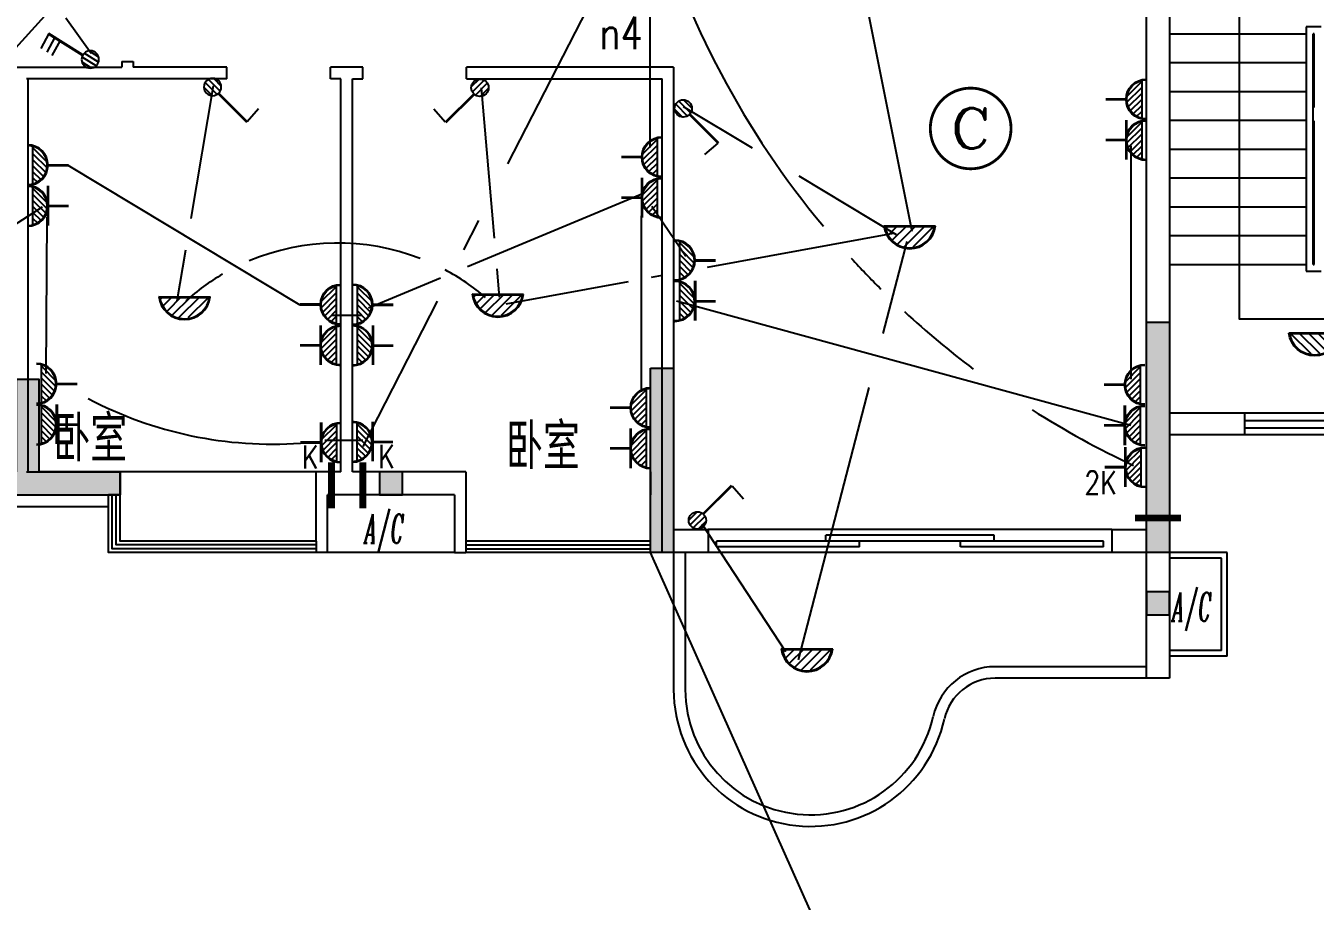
# Model space of a CAD drawing. Extents: x 45735 to 146968, y -75167 to -15767.
# Drawn here: x 95346 to 106526, y -51799 to -44205 of the extents above; entities that cross this region are included whole.
import ezdxf
from ezdxf.enums import TextEntityAlignment as Align

# ---------------------------------------------------------------- set-up
doc = ezdxf.new("R2010")
doc.units = 0
doc.header["$LTSCALE"] = 1000
doc.header["$MEASUREMENT"] = 0
doc.linetypes.add('DASHED_50', pattern=[0.375, 0.25, -0.125])
doc.layers.get('0').update_dxf_attribs({"linetype": 'CONTINUOUS'})
for name, color, linetype in [('DJ', 4, 'CONTINUOUS'), ('KT', 251, 'CONTINUOUS'), ('PUB_TEXT', 7, 'CONTINUOUS'), ('STAIR', 7, 'CONTINUOUS'), ('WALL', 7, 'CONTINUOUS'), ('WINDOW', 7, 'CONTINUOUS'), ('WINDOW_TEXT', 7, 'CONTINUOUS'), ('WIRE', 1, 'CONTINUOUS'), ('文字', 7, 'CONTINUOUS'), ('构造柱', 7, 'CONTINUOUS'), ('柱', 252, 'CONTINUOUS'), ('空调位', 7, 'CONTINUOUS')]:
    doc.layers.add(name, color=color, linetype=linetype)
doc.styles.add('_HZTXT', font='txt.shx', dxfattribs={"width": 0.8, "bigfont": 'hztxt.shx'})
doc.styles.add('COMP', font='COMPLEX', dxfattribs={"bigfont": 'hztxt'})
doc.styles.add('HZTXT', font='romans.shx', dxfattribs={"width": 0.8, "bigfont": 'hztxt.shx'})
doc.styles.add('ITALICC', font='italicc.shx', dxfattribs={"width": 0.6})
doc.styles.add('SIMPLEX', font='SIMPLEX.SHX')

# ---------------------------------------------------------------- blocks, each defined once
blk = doc.blocks.new('*X27')
at = {"color": 0}
for p, q in [((-100, 254), (-4, 350)), ((-85, 198), (52, 335)), ((-49, 163), (87, 299)), ((9, 150), (100, 241))]:
    blk.add_line(p, q, dxfattribs=at)
blk = doc.blocks.new('K2361')
for p, q in [((0.63, 1.76), (3.86, 4.99)), ((0.7, 1.68), (3.94, 4.92)), ((3.94, 4.92), (5.24, 3.43))]:
    blk.add_line(p, q)
blk.add_circle((0, 0.99), 0.987)
at = {"xscale": 0.0098684210526315, "yscale": 0.0098684210526315, "zscale": 0.0098684210526315}
blk.add_blockref('*X27', (0, -1.48), dxfattribs=at)
blk = doc.blocks.new('单极开关')
at = {"layer": 'DJ', "xscale": -76.142592, "yscale": 76.142592, "zscale": 76.142592, "rotation": 180.0000000000094}
blk.add_blockref('K2361', (-170, 90), dxfattribs=at)
blk = doc.blocks.new('*X15')
at = {"color": 0}
for p, q in [((-273, -61), (-246, -34)), ((-244, -138), (-140, -34)), ((-198, -198), (-34, -34)), ((-138, -244), (71, -35)), ((-61, -273), (177, -35)), ((41, -277), (283, -36))]:
    blk.add_line(p, q, dxfattribs=at)
blk = doc.blocks.new('K2211')
for p, q in [((-2.94, -0.33), (2.94, -0.35)), ((-2.94, -0.43), (2.94, -0.45))]:
    blk.add_line(p, q)
for radius, start, end in [(2.96, 186.3827, 353.1593), (2.86, 186.615, 352.9271)]:
    blk.add_arc((0, 0), radius, start, end)
at = {"xscale": 0.0098684210526315, "yscale": 0.0098684210526315, "zscale": 0.0098684210526315}
blk.add_blockref('*X15', (0, 0), dxfattribs=at)
blk = doc.blocks.new('吸顶灯')
at = {"layer": 'DJ', "xscale": -76.03200000000001, "yscale": 76.03200000000001, "zscale": 76.03200000000001}
blk.add_blockref('K2211', (-109, 374), dxfattribs=at)
blk = doc.blocks.new('*X18')
at = {"color": 0}
for p, q in [((-263, -529), (-33, -299)), ((-229, -406), (-188, -365)), ((-175, -529), (53, -301)), ((-87, -529), (121, -321)), ((2, -529), (178, -353)), ((90, -529), (224, -394)), ((179, -529), (262, -445)), ((267, -529), (289, -507))]:
    blk.add_line(p, q, dxfattribs=at)
blk = doc.blocks.new('K2303')
for p, q in [((-0.03, -2.63), (-0.03, 0.03)), ((0.07, -2.63), (0.07, 0.03)), ((-2.57, -4.69), (2.62, -4.69))]:
    blk.add_line(p, q)
for radius in [2.66, 2.56]:
    blk.add_arc((0.02, -5.3), radius, 0, 180)
at = {"xscale": 0.00888157894736835, "yscale": 0.00888157894736835, "zscale": 0.00888157894736835}
blk.add_blockref('*X18', (0, 0), dxfattribs=at)
blk = doc.blocks.new('*X20')
at = {"color": 0}
for p, q in [((-263, -529), (-33, -299)), ((-229, -406), (-188, -365)), ((-175, -529), (53, -301)), ((-87, -529), (121, -321)), ((2, -529), (178, -353)), ((90, -529), (224, -394)), ((179, -529), (262, -445)), ((267, -529), (289, -507))]:
    blk.add_line(p, q, dxfattribs=at)
blk = doc.blocks.new('K2307')
for p, q in [((-0.03, -2.63), (-0.03, 0.03)), ((0.07, -2.63), (0.07, 0.03)), ((-2.62, -2.6), (2.57, -2.6)), ((-2.62, -2.7), (2.57, -2.7)), ((-2.57, -4.69), (2.62, -4.69))]:
    blk.add_line(p, q)
for radius in [2.66, 2.56]:
    blk.add_arc((0.02, -5.3), radius, 0, 180)
at = {"xscale": 0.00888157894736835, "yscale": 0.00888157894736835, "zscale": 0.00888157894736835}
blk.add_blockref('*X20', (0, 0), dxfattribs=at)
blk = doc.blocks.new('插座')
at = {"layer": 'DJ', "xscale": 66.096, "yscale": 66.096, "zscale": 66.096, "rotation": 270}
for name, p in [('K2303', (-175, 270)), ('K2307', (-175, -84))]:
    blk.add_blockref(name, p, dxfattribs=at)
blk = doc.blocks.new('_INDEX1')
at = {"const_width": 0.035}
blk.add_lwpolyline([(-0.5, 0, 1), (0.5, 0, 1)], format="xyb", close=True, dxfattribs=at)
at = {"style": 'COMP', "width": 2.333333}
blk.add_attdef('1', text='', height=0.5, dxfattribs=at).set_placement((-0.25, -0.25), (0.25, -0.25), align=Align.FIT)
blk = doc.blocks.new('*X37')
at = {"color": 0}
for p, q in [((-100, 254), (-4, 350)), ((-85, 198), (52, 335)), ((-49, 163), (87, 299)), ((9, 150), (100, 241))]:
    blk.add_line(p, q, dxfattribs=at)
blk = doc.blocks.new('K2363')
for p, q in [((0.7, 1.68), (3.94, 4.92)), ((0.77, 1.61), (4.01, 4.85)), ((3.94, 4.92), (5.22, 3.46)), ((2.89, 3.85), (4.17, 2.38)), ((3.38, 4.36), (4.66, 2.9))]:
    blk.add_line(p, q)
blk.add_circle((0, 0.99), 0.987)
at = {"xscale": 0.0098684210526315, "yscale": 0.0098684210526315, "zscale": 0.0098684210526315}
blk.add_blockref('*X37', (0, -1.48), dxfattribs=at)
blk = doc.blocks.new('A$C7D561DB7')
at = {"layer": 'DJ', "xscale": 76.142592, "yscale": 76.142592, "zscale": 76.142592}
blk.add_blockref('K2363', (75, 0), dxfattribs=at)
blk = doc.blocks.new('A$C38657A69')
at = {"layer": 'WIRE', "xscale": -1, "rotation": 85.80993442873107}
blk.add_blockref('A$C7D561DB7', (401, 452), dxfattribs=at)
blk = doc.blocks.new('A$C306B6713')
at = {"layer": 'WIRE', "xscale": -1, "rotation": 346.7233342377823}
blk.add_blockref('A$C38657A69', (299, -24), dxfattribs=at)

msp = doc.modelspace()

# ---------------------------------------------------------------- hatches: boundary and pattern name
at = {"layer": '构造柱'}
for points in [[(98412.6, -48274.5), (98612.6, -48274.5), (98612.6, -48074.5), (98412.6, -48074.5)], [(105062.6, -49315.5), (105262.6, -49315.5), (105262.6, -49115.5), (105062.6, -49115.5)]]:
    msp.add_hatch(color=256, dxfattribs=at).paths.add_polyline_path(points)
at = {"layer": '柱'}
h = msp.add_hatch(color=256, dxfattribs=at)
h.paths.add_polyline_path([(105162.6, -39974.5), (105162.6, -39774.5), (105862.6, -39774.5), (105862.6, -42174.5), (105062.6, -42174.5), (105062.6, -41974.5), (105662.6, -41974.5), (105662.6, -39974.5)])
h.paths.add_polyline_path([(92062.6, -42774.5), (91562.6, -42774.5), (91562.6, -44374.5), (91762.6, -44374.5), (91762.6, -42974.5), (92062.6, -42974.5)])
h.paths.add_polyline_path([(91562.6, -46274.5), (91762.6, -46274.5), (91762.6, -48074.5), (92212.6, -48074.5), (92212.6, -48274.5), (91562.6, -48274.5)])
h.paths.add_polyline_path([(88962.6, -36574.5), (89162.6, -36574.5), (89162.6, -38174.5), (89462.6, -38174.5), (89462.6, -38374.5), (88962.6, -38374.5)])
h.paths.add_polyline_path([(89462.6, -28974.5), (88962.6, -28974.5), (88962.6, -31974.5), (89162.6, -31974.5), (89162.6, -29174.5), (89462.6, -29174.5)])
h.paths.add_polyline_path([(94762.6, -48074.5), (94762.6, -48274.5), (96162.6, -48274.5), (96162.6, -48074.5), (95462.6, -48074.5), (95462.6, -47274.5), (95262.6, -47274.5), (95262.6, -48074.5)])
h.paths.add_polyline_path([(95562.6, -41574.5), (96062.6, -41574.5), (96062.6, -43564.5), (95862.6, -43564.5), (95862.6, -41774.5), (95562.6, -41774.5)])
h.paths.add_polyline_path([(100762.6, -47174.5), (100962.6, -47174.5), (100962.6, -48774.5), (100762.6, -48774.5)])
h.paths.add_polyline_path([(105062.6, -46774.5), (105262.6, -46774.5), (105262.6, -48774.5), (105062.6, -48774.5)])
h.paths.add_polyline_path([(100962.6, -41574.5), (100962.6, -41774.5), (98962.6, -41774.5), (98962.6, -41574.5)])
h.paths.add_polyline_path([(104062.6, -39974.5), (104062.6, -39774.5), (103362.6, -39774.5), (103362.6, -42174.5), (104162.6, -42174.5), (104162.6, -41974.5), (103562.6, -41974.5), (103562.6, -39974.5)])
h.paths.add_polyline_path([(103562.6, -39974.5), (103562.6, -41974.5)], flags=16)
h.paths.add_polyline_path([(96762.6, -35574.5), (96762.6, -35374.5), (99062.6, -35374.5), (99062.6, -35574.5)])
h.paths.add_polyline_path([(92762.6, -35624.5), (92762.6, -35374.5), (94162.6, -35374.5), (94162.6, -35624.5)])
h.paths.add_polyline_path([(95262.6, -38374.5), (95262.6, -38174.5), (97262.6, -38174.5), (97262.6, -38374.5)])
h.paths.add_polyline_path([(92362.6, -28974.5), (93062.6, -28974.5), (93062.6, -30274.5), (93062.6, -30474.5), (92862.6, -30474.5), (92862.6, -29174.5), (92362.6, -29174.5)])
h.paths.add_polyline_path([(105062.6, -34574.5), (105262.6, -34574.5), (105262.6, -35574.5), (103962.6, -35574.5), (103962.6, -35374.5), (105062.6, -35374.5)])
h.paths.add_polyline_path([(98862.6, -31574.5), (99062.6, -31574.5), (99062.6, -27574.5), (98862.6, -27574.5)])
h.paths.add_polyline_path([(105062.6, -30974.5), (105262.6, -30974.5), (105262.6, -27574.5), (105062.6, -27574.5)])
h.paths.add_polyline_path([(120262.6, -35624.5), (120262.6, -35374.5), (118862.6, -35374.5), (118862.6, -35624.5)])
h.paths.add_polyline_path([(112062.6, -41574.5), (112062.6, -41774.5), (114062.6, -41774.5), (114062.6, -41574.5)])
h.paths.add_polyline_path([(107962.6, -46774.5), (107762.6, -46774.5), (107762.6, -48774.5), (107962.6, -48774.5)])
h.paths.add_polyline_path([(112262.6, -47174.5), (112062.6, -47174.5), (112062.6, -48774.5), (112262.6, -48774.5)])
h.paths.add_polyline_path([(108962.6, -39974.5), (108962.6, -39774.5), (109662.6, -39774.5), (109662.6, -42174.5), (108862.6, -42174.5), (108862.6, -41974.5), (109462.6, -41974.5), (109462.6, -39974.5)])
h.paths.add_polyline_path([(107862.6, -39974.5), (107862.6, -39774.5), (107162.6, -39774.5), (107162.6, -42174.5), (107962.6, -42174.5), (107962.6, -41974.5), (107362.6, -41974.5), (107362.6, -39974.5)])
h.paths.add_polyline_path([(109462.6, -39974.5), (109462.6, -41974.5)], flags=16)
h.paths.add_polyline_path([(118262.6, -48074.5), (118262.6, -48274.5), (116862.6, -48274.5), (116862.6, -48074.5), (117562.6, -48074.5), (117562.6, -47274.5), (117762.6, -47274.5), (117762.6, -48074.5)])
h.paths.add_polyline_path([(117462.6, -41574.5), (116962.6, -41574.5), (116962.6, -43564.5), (117162.6, -43564.5), (117162.6, -41774.5), (117462.6, -41774.5)])
h.paths.add_polyline_path([(107962.6, -34574.5), (107762.6, -34574.5), (107762.6, -35574.5), (109062.6, -35574.5), (109062.6, -35374.5), (107962.6, -35374.5)])
h.paths.add_polyline_path([(107962.6, -30974.5), (107762.6, -30974.5), (107762.6, -27574.5), (107962.6, -27574.5)])
h.paths.add_polyline_path([(116262.6, -35574.5), (116262.6, -35374.5), (113962.6, -35374.5), (113962.6, -35574.5)])
h.paths.add_polyline_path([(117762.6, -38374.5), (117762.6, -38174.5), (115762.6, -38174.5), (115762.6, -38374.5)])
h.paths.add_polyline_path([(114162.6, -31574.5), (113962.6, -31574.5), (113962.6, -27574.5), (114162.6, -27574.5)])
h.paths.add_polyline_path([(121462.6, -46274.5), (121262.6, -46274.5), (121262.6, -48074.5), (120812.6, -48074.5), (120812.6, -48274.5), (121462.6, -48274.5)])
h.paths.add_polyline_path([(120962.6, -42774.5), (121462.6, -42774.5), (121462.6, -44374.5), (121262.6, -44374.5), (121262.6, -42974.5), (120962.6, -42974.5)])
h.paths.add_polyline_path([(124062.6, -36574.5), (123862.6, -36574.5), (123862.6, -38174.5), (123562.6, -38174.5), (123562.6, -38374.5), (124062.6, -38374.5)])
h.paths.add_polyline_path([(120662.6, -28974.5), (119962.6, -28974.5), (119962.6, -30274.5), (119962.6, -30474.5), (120162.6, -30474.5), (120162.6, -29174.5), (120662.6, -29174.5)])
h.paths.add_polyline_path([(123562.6, -28974.5), (124062.6, -28974.5), (124062.6, -31974.5), (123862.6, -31974.5), (123862.6, -29174.5), (123562.6, -29174.5)])

# ---------------------------------------------------------------- linework, layer by layer
for p, q in [((107112.6, -47564.5), (105912.6, -47564.5)), ((105912.6, -47627.8), (107112.6, -47627.8)), ((105912.6, -47691.1), (107112.6, -47691.1)), ((107112.6, -47754.5), (105912.6, -47754.5)), ((104763.1, -48574.5), (101263.1, -48574.5)), ((103742.2, -48624.7), (102283.9, -48624.7)), ((102283.9, -48674.5), (102283.9, -48624.7)), ((103742.2, -48674.5), (103742.2, -48624.7)), ((100762.6, -48674.5), (99162.6, -48674.5)), ((99162.6, -48707.8), (100762.6, -48707.8)), ((99162.6, -48741.1), (100762.6, -48741.1)), ((101336, -48724.2), (101336, -48674.5)), ((102575.6, -48674.5), (101336, -48674.5)), ((102575.6, -48724.2), (101336, -48724.2)), ((102575.6, -48724.2), (102575.6, -48674.5)), ((103450.6, -48674.5), (102575.6, -48674.5)), ((104690.2, -48674.5), (103450.6, -48674.5)), ((103450.6, -48724.2), (103450.6, -48674.5)), ((104690.2, -48724.2), (103450.6, -48724.2)), ((104690.2, -48724.2), (104690.2, -48674.5)), ((100762.6, -48774.5), (99162.6, -48774.5)), ((104763.1, -48774.5), (101263.1, -48774.5))]:
    msp.add_line(p, q)
at = {"linetype": 'ByBlock'}
msp.add_line((105337.6, -59021.6), (100762.6, -48774.5), dxfattribs=at)
for points in [[(97862.6, -48774.5), (96062.6, -48774.5), (96062.6, -48274.5)], [(97862.6, -48741.1), (96095.9, -48741.1), (96095.9, -48274.5)], [(97862.6, -48707.8), (96129.2, -48707.8), (96129.2, -48274.5)], [(97862.6, -48674.5), (96162.6, -48674.5), (96162.6, -48274.5)]]:
    msp.add_lwpolyline(points)
at = {"layer": 'KT', "const_width": 60}
for points in [[(97997.3, -47991.8), (97997.3, -48391.8)], [(98268, -47991.8), (98268, -48391.8)], [(104962.6, -48474.5), (105362.6, -48474.5)]]:
    msp.add_lwpolyline(points, dxfattribs=at)
at = {"layer": 'STAIR'}
for p, q in [((106577.6, -44214.5), (106447.6, -44214.5)), ((106447.6, -44214.5), (106447.6, -46334.5)), ((105262.6, -44274.5), (106447.6, -44274.5)), ((106517.6, -44274.5), (106507.6, -44274.5)), ((106507.6, -46274.5), (106507.6, -44274.5)), ((106517.6, -44913.8), (106517.6, -44274.5)), ((105262.6, -44524.5), (106447.6, -44524.5)), ((105262.6, -44774.5), (106447.6, -44774.5)), ((105262.6, -45024.5), (106447.6, -45024.5)), ((106517.6, -46274.5), (106517.6, -45029.3)), ((105262.6, -45274.5), (106447.6, -45274.5)), ((105262.6, -45524.5), (106447.6, -45524.5)), ((105262.6, -45774.5), (106447.6, -45774.5)), ((105262.6, -46024.5), (106447.6, -46024.5)), ((105262.6, -46274.5), (106447.6, -46274.5)), ((106507.6, -46274.5), (106517.6, -46274.5)), ((106447.6, -46334.5), (106577.6, -46334.5))]:
    msp.add_line(p, q, dxfattribs=at)
msp.add_lwpolyline([(107145.3, -45716.6), (107145.3, -46749.6), (105869.4, -46749.6), (105869.4, -43923.3)], dxfattribs=at)
at = {"layer": 'WALL'}
for p, q in [((105062.6, -47564.5), (105062.6, -42174.5)), ((105262.6, -43064.5), (105262.6, -47564.5)), ((95262.6, -44564.5), (96177.9, -44564.5)), ((96177.9, -44514.5), (96177.9, -44564.5)), ((96177.9, -44514.5), (96277.9, -44514.5)), ((96277.9, -44514.5), (96277.9, -44564.5)), ((97087.6, -44564.5), (96277.9, -44564.5)), ((97087.6, -44664.5), (97087.6, -44564.5)), ((97987.6, -44664.5), (97987.6, -44564.5)), ((98267.6, -44564.5), (97987.6, -44564.5)), ((98267.6, -44664.5), (98267.6, -44564.5)), ((100962.6, -44564.5), (99167.6, -44564.5)), ((99167.6, -44664.5), (99167.6, -44564.5)), ((100962.6, -44564.5), (100962.6, -48574.5)), ((97087.6, -44664.5), (95352.6, -44664.5)), ((95362.6, -44664.5), (95362.6, -48074.5)), ((98077.6, -44664.5), (97987.6, -44664.5)), ((98077.6, -48074.5), (98077.6, -44664.5)), ((98177.6, -48074.5), (98177.6, -44664.5)), ((98177.6, -44664.5), (98267.6, -44664.5)), ((99167.6, -44664.5), (100862.6, -44664.5)), ((100862.6, -48774.5), (100862.6, -44664.5)), ((105912.6, -47564.5), (105262.6, -47564.5)), ((105912.6, -47564.5), (105262.6, -47564.5)), ((105912.6, -47564.5), (105912.6, -47754.5)), ((105912.6, -47564.5), (105912.6, -47754.5)), ((105912.6, -47754.5), (105262.6, -47754.5)), ((105912.6, -47754.5), (105262.6, -47754.5)), ((95352.6, -48074.5), (96162.6, -48074.5)), ((95352.6, -48074.5), (96162.6, -48074.5)), ((96162.6, -48074.5), (96162.6, -48274.5)), ((98077.6, -48074.5), (97862.6, -48074.5)), ((97862.6, -48674.5), (97862.6, -48074.5)), ((99162.6, -48074.5), (98177.6, -48074.5)), ((99162.6, -48074.5), (99162.6, -48274.5)), ((100762.6, -48074.5), (100762.6, -48274.5)), ((94777.6, -48274.5), (96167.6, -48274.5)), ((96162.6, -48274.5), (96062.6, -48274.5)), ((99062.6, -48274.5), (97962.6, -48274.5)), ((97962.6, -48774.5), (97962.6, -48274.5)), ((99062.6, -48274.5), (99062.6, -48774.5)), ((99157.6, -48274.5), (99162.6, -48274.5)), ((99162.6, -48274.5), (99157.6, -48274.5)), ((99162.6, -48274.5), (99162.6, -48774.5)), ((100967.6, -48574.5), (101263.1, -48574.5)), ((101263.1, -48574.5), (101263.1, -48774.5)), ((104763.1, -48574.5), (105062.6, -48574.5)), ((104763.1, -48574.5), (104763.1, -48774.5)), ((97862.6, -48674.5), (97862.6, -48674.5)), ((97862.6, -48674.5), (97862.6, -48674.5)), ((97862.6, -48674.5), (97862.6, -48774.5)), ((97862.6, -48674.5), (97862.6, -48674.5)), ((97862.6, -48674.5), (97862.6, -48774.5)), ((97962.6, -48774.5), (97862.6, -48774.5)), ((97862.6, -48774.5), (97862.6, -48774.5)), ((99062.6, -48774.5), (99162.6, -48774.5)), ((101263.1, -48774.5), (100962.6, -48774.5)), ((105062.6, -48774.5), (104763.1, -48774.5)), ((105062.6, -49864.5), (105062.6, -48764.5)), ((105262.6, -48774.5), (105262.6, -49864.5)), ((105262.6, -49864.5), (105062.6, -49864.5))]:
    msp.add_line(p, q, dxfattribs=at)
at = {"layer": 'WINDOW'}
for p, q in [((97862.6, -48074.5), (96162.6, -48074.5)), ((100962.6, -48764.5), (100962.6, -49964.5)), ((101062.6, -48764.5), (101062.6, -49964.5)), ((105062.6, -49764.5), (103750.7, -49764.5)), ((105062.6, -49864.5), (103750.7, -49864.5))]:
    msp.add_line(p, q, dxfattribs=at)
at = {"layer": 'WINDOW', "color": 8}
msp.add_line((95058, -48374.5), (96062.6, -48374.5), dxfattribs=at)
at = {"layer": 'WINDOW'}
for centre, radius, start, end in [((103750.7, -50314.5), 550, 90, 167.6495), ((102150.9, -49961.5), 1188.3, 180.15967, 347.52114), ((102151, -49960.8), 1088.4, 180.14651, 347.47476), ((103750.7, -50314.5), 450, 90, 167.6495)]:
    msp.add_arc(centre, radius, start, end, dxfattribs=at)
at = {"layer": 'WIRE'}
for p, q in [((102196.7, -41810.3), (103027, -45986.1)), ((100626.9, -43244), (99521.3, -45403.5)), ((100757.8, -43296), (100757.8, -45261.7)), ((95562, -44059.4), (93592.5, -46231.7)), ((95694.1, -44136.6), (95911.3, -44442.5)), ((96969.8, -44725.1), (96775.7, -45877.9)), ((99408.8, -46045.9), (99295.9, -44742.6)), ((101645.7, -45266.8), (101049, -44907.3)), ((104928.6, -45246), (104928.6, -47270.8)), ((97724.4, -46627.8), (95714.5, -45417.4)), ((102894.1, -46018.8), (102050.9, -45510.8)), ((100707.7, -45655.7), (99175.3, -46297)), ((101069.6, -46206.8), (100774.6, -45771.3)), ((99270.2, -45894), (99140.3, -46147.7)), ((102866.4, -46006.9), (101254.9, -46300.9)), ((96729.5, -46152.1), (96655, -46594.7)), ((102984.2, -46076.1), (102777.4, -46872.9)), ((98941.7, -46394.7), (98317.6, -46655.9)), ((99453.3, -46559.8), (99431.9, -46313.1)), ((100862.6, -46372.5), (100768.2, -46389.7)), ((100569, -46426), (99508.1, -46619.6)), ((98911.6, -46594.5), (98267.2, -47853.1)), ((100987.3, -46591.8), (104926.4, -47668.5)), ((98262.1, -46718.3), (97998.5, -46718.3)), ((102655.7, -47342.4), (102042.9, -49704.6)), ((98268.6, -47802.8), (97937.5, -47802.8))]:
    msp.add_line(p, q, dxfattribs=at)
at = {"layer": 'WIRE', "linetype": 'ByBlock'}
for p, q in [((95189.9, -45969.6), (95491, -45775.5)), ((95522.6, -47221.6), (95532.4, -45865.3)), ((100683.5, -47381.3), (100683.5, -45854.4)), ((101935.7, -49636.8), (101211.6, -48529.2))]:
    msp.add_line(p, q, dxfattribs=at)
at = {"layer": 'WIRE'}
for centre, radius, start, end in [((108239.5, -40974.7), 7774, 196.22983, 219.73366), ((98050.2, -48072.1), 1981.9, 68.89657, 112.79049), ((108239.5, -40974.7), 7774, 222.44699, 225.19217), ((98050.2, -48072.1), 1981.9, 120.24663, 131.61798), ((98050.2, -48072.1), 1981.9, 49.66833, 61.95186), ((108239.5, -40974.7), 7774, 227.26635, 232.99009), ((97482, -44419.9), 3413.7, 242.14577, 274.12805), ((108239.5, -40974.7), 7774, 237.57998, 244.96529)]:
    msp.add_arc(centre, radius, start, end, dxfattribs=at)
at = {"layer": '构造柱'}
for points in [[(98412.6, -48274.5), (98612.6, -48274.5), (98612.6, -48074.5), (98412.6, -48074.5)], [(105062.6, -49315.5), (105262.6, -49315.5), (105262.6, -49115.5), (105062.6, -49115.5)]]:
    msp.add_lwpolyline(points, close=True, dxfattribs=at)
at = {"layer": '柱', "flags": 128}
for points in [[(105062.6, -46774.5), (105262.6, -46774.5), (105262.6, -48774.5), (105062.6, -48774.5), (105062.6, -46774.5)], [(100762.6, -47174.5), (100962.6, -47174.5), (100962.6, -48774.5), (100762.6, -48774.5), (100762.6, -47174.5)], [(94762.6, -48074.5), (94762.6, -48274.5), (96162.6, -48274.5), (96162.6, -48074.5), (95462.6, -48074.5), (95462.6, -47274.5), (95262.6, -47274.5), (95262.6, -48074.5), (94762.6, -48074.5)]]:
    msp.add_lwpolyline(points, dxfattribs=at)
at = {"layer": '空调位'}
for p, q in [((99067.6, -48774.5), (97962.6, -48774.5)), ((105762.6, -48774.5), (105262.6, -48774.5)), ((105712.6, -48824.5), (105262.6, -48824.5)), ((105712.6, -49624.5), (105712.6, -48824.5)), ((105762.6, -49674.5), (105762.6, -48774.5)), ((105712.6, -49624.5), (105262.6, -49624.5)), ((105762.6, -49674.5), (105262.6, -49674.5))]:
    msp.add_line(p, q, dxfattribs=at)

# ---------------------------------------------------------------- block references
at = {"layer": 'DJ', "yscale": 66.096, "zscale": 66.096}
for p, xscale, rotation in [((97729.8, -47819.9), -66.096, 90), ((98526.9, -47813.1), 66.096, 270), ((104703.7, -48033.8), -66.096, 90)]:
    msp.add_blockref('K2307', p, dxfattribs=dict(at, xscale=xscale, rotation=rotation))
at = {"layer": 'PUB_TEXT'}
ref = msp.add_blockref('_INDEX1', (103538.5, -45095.7), dxfattribs=dict(at, xscale=700, yscale=700, zscale=700))
ref.add_attrib('1', 'C', dxfattribs={"layer": '0', "height": 350, "style": 'COMP', "width": 1.4}).set_placement((103363.5, -45270.7), (103713.5, -45270.7), align=Align.FIT)
at = {"layer": 'WIRE', "linetype": 'ByBlock', "xscale": -1, "rotation": 273.5755760325702}
msp.add_blockref('A$C306B6713', (95488.6, -44598.6), dxfattribs=at)
at = {"layer": 'WIRE'}
msp.add_blockref('吸顶灯', (106629.8, -47217.8), dxfattribs=at)
at = {"layer": '柱'}
for name, p in [('单极开关', (97135.4, -44750.7)), ('插座', (95887.8, -45682.4)), ('插座', (101498.6, -46507.9)), ('插座', (98704.2, -46892.8)), ('插座', (95963.4, -47578.7))]:
    msp.add_blockref(name, p, dxfattribs=at)
at = {"layer": '柱', "xscale": -1}
for name, p in [('单极开关', (99113, -44756.7)), ('插座', (104536.3, -45112.2)), ('插座', (100336.6, -45612.8)), ('吸顶灯', (102901.4, -46287.9)), ('插座', (97551.1, -46892.8)), ('吸顶灯', (96613.3, -46902.9)), ('吸顶灯', (99330, -46880.5)), ('插座', (104523.6, -47587.6)), ('插座', (100239.1, -47787.4)), ('吸顶灯', (102010.5, -49957))]:
    msp.add_blockref(name, p, dxfattribs=at)
for p, rotation in [((101060.8, -45092.2), 90), ((101339.7, -48480.5), 180)]:
    msp.add_blockref('单极开关', p, dxfattribs=dict(at, rotation=rotation))

# ---------------------------------------------------------------- texts
at = {"layer": 'DJ', "linetype": 'DASHED_50', "ltscale": 1000, "style": '_HZTXT', "width": 0.8}
msp.add_text('n4', height=280, dxfattribs=at).set_placement((100320.2, -44408))
at = {"layer": 'DJ', "style": '_HZTXT', "width": 0.8}
for s, p in [('K', (97740.5, -48046.5)), ('K', (98402.1, -48041.3)), ('2K', (104525, -48268.7))]:
    msp.add_text(s, height=200, dxfattribs=at).set_placement(p)
at = {"layer": 'WINDOW_TEXT', "style": 'SIMPLEX', "flags": 9}
msp.add_attdef('A', text='', height=1, rotation=180, dxfattribs=at).set_placement((97862.6, -48724.5), align=Align.MIDDLE)
at = {"layer": '文字', "style": 'HZTXT', "width": 0.8}
for p in [(95584.8, -47987.4), (95584.8, -47987.4), (99509.7, -48053.9)]:
    msp.add_text('卧室', height=400, dxfattribs=at).set_placement(p)
at = {"layer": '空调位', "style": 'ITALICC', "width": 0.5}
for p in [(98284.5, -48692.8), (105287.1, -49371)]:
    msp.add_text('A/C', height=250, dxfattribs=at).set_placement(p)

doc.saveas('drawing.dxf')
